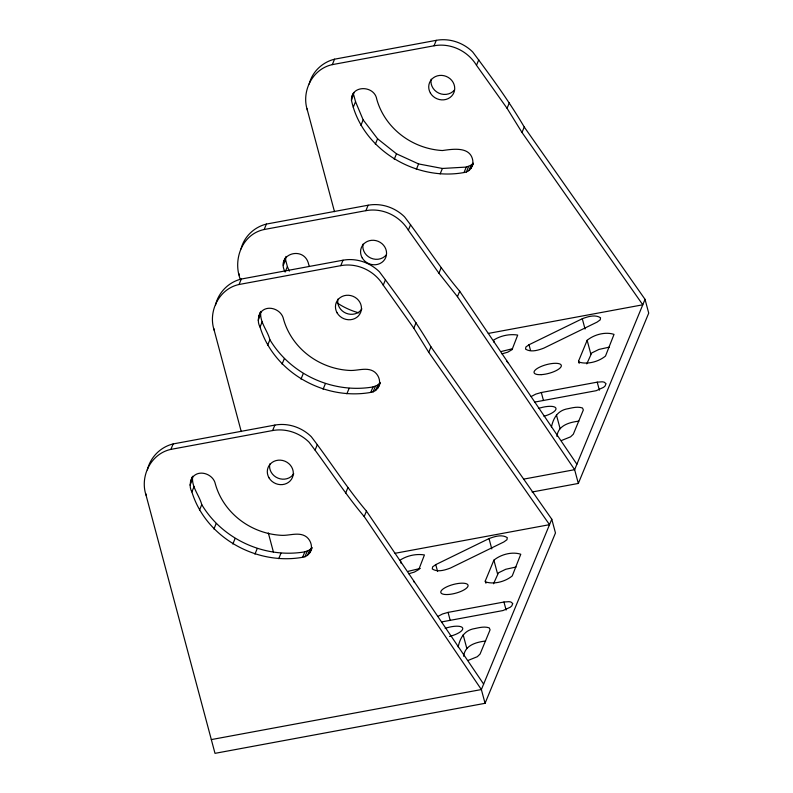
<?xml version="1.0" encoding="UTF-8"?>
<svg xmlns="http://www.w3.org/2000/svg" width="793" height="793" viewBox="0 0 793 793"><rect width="100%" height="100%" fill="white"/><g stroke="black" fill="none" stroke-linecap="round" stroke-linejoin="round"><path stroke-width="1.19" d="M312.164 547.576C310.787 552.106 307.773 556.855 302.599 557.291C256.298 565.538 205.813 537.525 191.886 491.918C189.061 487.021 190.023 481.212 192.6 476.464M309.448 553.375L311.699 547.923L309.696 549.945L304.859 551.839C264.872 558.688 222.595 539.508 201.759 504.635C199.321 495.169 191.024 486.515 192.709 476.276L190.459 481.728M380.313 382.692C378.945 387.222 375.922 391.97 370.747 392.406C324.446 400.653 273.962 372.641 260.035 327.033C257.21 322.136 258.171 316.328 260.748 311.58M377.597 388.491L379.847 383.039L377.845 385.061L373.007 386.954C333.03 393.804 290.744 374.623 269.907 339.751C267.469 330.284 259.172 321.631 260.857 311.391L258.607 316.843M285.966 256.407L285.579 259.807L287.393 266.597L285.143 272.049C275.23 253.849 304.225 245.166 308.616 264.128A68.872 63.351 22.5 0 0 309.31 266.458M351.468 100.364C350.833 84.742 374.455 85.109 376.764 99.244A68.872 63.351 22.5 0 0 442.405 150.541C452.466 149.153 470.14 146.1 472.737 160.196C473.837 165.826 469.882 171.982 464.014 172.537C415.413 181.448 362.034 149.391 351.468 100.364L353.985 92.652M310.816 550.848C312.551 545.931 310.628 540.311 306.683 537.039C299.308 531.34 289.356 535.979 281 535.295A68.872 63.351 22.5 0 1 215.359 483.998C213.277 473.53 197.497 468.524 191.698 478.645M378.965 385.963C380.699 381.046 378.776 375.426 374.831 372.155C367.456 366.455 357.504 371.094 349.148 370.41A68.872 63.351 22.5 0 1 283.507 319.113C281.426 308.646 265.645 303.64 259.846 313.76M147.369 469.892C150.363 457.224 160.483 447.004 173.152 443.931L274.874 425.088C288.047 422.679 301.746 427.338 311.252 436.665C330.066 461.169 346.472 487.477 366.445 511.098L483.631 684.101M215.518 305.008C218.511 292.339 228.632 282.12 241.3 279.047L343.022 260.203C356.196 257.794 369.895 262.453 379.401 271.781C397.58 296.106 415.572 320.679 430.995 346.888L551.779 519.217L555.467 532.975L485.058 703.312L215.002 753.35L146.011 495.07C139.737 476.196 150.967 453.646 170.892 449.383L272.614 430.54C285.797 428.131 299.496 432.79 309.002 442.117C327.816 466.621 344.212 492.919 364.195 516.55L481.371 689.553L485.058 703.312M241.052 248.893C244.075 236.631 254.246 227.085 266.408 224.072L368.13 205.218C381.314 202.82 395.003 207.469 404.509 216.796C423.323 241.3 439.728 267.608 459.702 291.229L576.888 464.232M309.201 84.008C312.224 71.747 322.394 62.201 334.557 59.188L436.279 40.334C449.462 37.935 463.152 42.584 472.658 51.912C490.837 76.237 508.828 100.81 524.252 127.019L645.036 299.348L648.724 313.106L578.325 483.443L532.093 492.007M170.892 449.383L173.152 443.931M241.241 431.57L214.16 330.185C207.885 311.312 219.116 288.761 239.04 284.499L241.3 279.047M240.547 279.979C232.498 260.154 241.796 234.203 264.158 229.514L266.408 224.072M334.497 211.701L307.416 110.316C301.152 91.443 312.373 68.892 332.307 64.63L334.557 59.188M190.062 485.118L192.312 479.666M258.211 320.233L260.461 314.781M283.716 261.859L285.52 257.497M351.864 96.974L353.668 92.612M283.319 265.249L285.579 259.807M191.886 491.918L194.136 486.466M260.035 327.033L262.285 321.581M353.291 107.164L355.542 101.712L353.728 94.922M199.499 510.087L201.759 504.635M267.647 345.203L269.907 339.751M360.914 125.334L363.164 119.892L355.542 101.712M213.922 528.99L216.172 523.539M282.07 364.106L284.32 358.654M375.327 144.237L377.587 138.785L363.164 119.892M272.614 430.54L274.874 425.088M239.04 284.499L340.762 265.655L343.022 260.203M264.158 229.514L365.88 210.67L368.13 205.218M332.307 64.63L434.029 45.786L436.279 40.334M232.825 544.018L235.085 538.566M300.973 379.133L303.233 373.681M394.24 159.264L396.49 153.812L377.587 138.785M254.94 554.138L257.19 548.687M323.088 389.254L325.338 383.802M416.345 169.385L418.595 163.933L442.395 168.463L466.264 167.085L471.101 165.192L473.104 163.17L470.854 168.622M315.089 450.037L317.339 444.586M395.033 553.296L549.529 524.669L428.745 352.34L413.807 328.173L383.237 285.153L385.487 279.701M578.325 483.443L574.638 469.684L457.452 296.681L438.916 273.189L408.345 230.168L410.605 224.716M488.29 333.427L642.786 304.799L522.002 132.471L507.064 108.304L476.494 65.284L478.754 59.832M278.73 558.659L280.99 553.207M346.878 393.774L349.138 388.322M440.145 173.905L442.395 168.463M302.599 557.291L304.859 551.839M370.747 392.406L373.007 386.954M304.948 556.755L307.198 551.304M373.097 391.871L375.347 386.419M464.014 172.537L466.264 167.085M307.446 555.397L309.696 549.945M375.595 390.513L377.845 385.061M466.353 172.002L468.604 166.55M468.851 170.644L471.101 165.192M472.222 166.094L473.124 163.913M345.659 493.058L347.909 487.606M413.807 328.173L416.057 322.721M438.916 273.189L441.166 267.747M507.064 108.304L509.314 102.862M428.745 352.34L430.995 346.888M522.002 132.471L524.252 127.019M364.195 516.55L366.445 511.098M457.452 296.681L459.702 291.229M485.316 580.912L493.89 560.165C500.829 554.436 512.169 551.373 520.773 554.248L512.238 575.926C505.31 581.656 493.96 584.719 485.356 581.844L485.316 580.912L485.931 583.202M458.156 646.939C460.218 637.245 464.916 630.019 474.967 628.532C479.587 627.531 484.612 626.252 489.231 627.868L490.084 629.82L480.052 654.086L477.307 656.713L468.247 660.361M551.413 427.08C553.484 417.376 558.173 410.15 568.234 408.663C572.843 407.661 577.869 406.383 582.488 407.999L583.341 409.951L573.319 434.217L570.563 436.844L561.513 440.492M578.583 361.043L587.147 340.296C594.086 334.567 605.426 331.504 614.03 334.378L605.495 356.057C598.566 361.786 587.216 364.849 578.622 361.975L578.583 361.043L579.197 363.333M463.657 656.287C464.797 645.086 476.434 642.142 485.623 641.002M493.514 583.757L498.46 572.824L505.716 569.285L516.084 567.005M586.78 363.888L591.717 352.954L598.973 349.416L609.351 347.136M556.924 436.418C558.054 425.217 569.691 422.272 578.88 421.133M551.779 519.217L481.371 689.553L211.315 739.591M645.036 299.348L574.638 469.684L523.539 479.15M531.221 396.51L535.79 394.111L541.322 392.515L597.228 382.157L602.254 381.8L604.137 382.127L606.021 383.673L605.039 386.052L603.523 387.361L596.227 390.691L534.849 402.061M437.964 616.379L442.524 613.98L448.065 612.384L503.961 602.026L508.997 601.669L510.88 601.996L512.764 603.542L511.782 605.921L510.266 607.23L502.96 610.56L441.592 621.93M529.01 344.757L525.868 346.997L525.541 349.098C530.904 352.617 538.249 350.238 543.8 348.137L597.07 322.117L600.212 319.866L600.539 317.775C595.176 314.246 587.831 316.625 582.29 318.727L529.01 344.757L530.547 350.486M435.754 564.626L432.611 566.866L432.284 568.968C437.647 572.487 444.992 570.108 450.533 568.006L503.813 541.976L506.955 539.736L507.282 537.644C501.919 534.115 494.574 536.494 489.023 538.596L435.754 564.626L437.597 571.505M501.553 351.428L512.526 348.732M408.286 571.297L420.31 568.432M501.999 353.876L507.728 352.181L512.05 349.663L517.7 335.082C509.701 333.724 500.284 335.697 493.533 340.187L494.148 342.487M408.742 573.745L414.461 572.05L418.793 569.533L424.433 554.951C416.444 553.583 407.027 555.566 400.277 560.056L401.199 563.496M307.169 108.849L307.416 110.316M239.02 273.734L239.268 275.201M213.912 328.718L214.16 330.185M145.763 493.603L146.011 495.07M434.029 45.786C450.563 42.663 467.87 50.99 476.494 65.284M365.88 210.67C382.404 207.548 399.722 215.874 408.345 230.168M340.762 265.655C357.296 262.533 374.613 270.859 383.237 285.153M396.49 153.812L418.595 163.933M506.856 361.142L507.718 362.698M413.599 581.011L414.452 582.568M287.393 266.597L289.296 271.147M582.29 318.727L585.056 329.045M587.147 340.296L590.835 354.055M597.228 382.157L599.379 390.186M556.428 414.947L560.116 428.706M541.322 392.515L543.473 400.544M489.023 538.596L491.789 548.915M493.89 560.165L497.578 573.924M503.961 602.026L506.112 610.055M463.162 634.816L466.849 648.565M448.065 612.384L450.216 620.413M268.321 532.955L273.416 552.047M361.905 308.913A13.154 12.103 22.5 0 1 346.125 313.255A13.154 12.103 22.5 0 1 337.927 299.08M445.151 628.353A14.096 4.52 -15 0 1 462.577 627.907A14.096 4.52 -15 0 1 449.492 636.442M293.747 473.798A13.154 12.103 22.5 0 1 277.976 478.139A13.154 12.103 22.5 0 1 269.779 463.964M454.538 89.906A13.154 12.103 22.5 0 1 438.856 93.158A13.154 12.103 22.5 0 1 431.184 79.211M538.407 408.484A14.096 4.52 -15 0 1 555.724 407.87A14.096 4.52 -15 0 1 543.939 416.256M386.389 254.791A13.154 12.103 22.5 0 1 370.708 258.042A13.154 12.103 22.5 0 1 363.035 244.095M358.932 312.898A68.872 63.351 22.5 0 1 337.213 302.956M447.956 594.512A14.096 4.52 -15 0 0 468.088 585.462A14.096 4.52 -15 0 0 447.242 586.612A14.096 4.52 -15 0 0 447.956 594.512M337.114 312.878A13.154 12.103 22.5 0 0 359.645 314.365A13.154 12.103 22.5 0 0 348.603 295.274A13.154 12.103 22.5 0 0 337.114 312.878M268.966 477.763A13.154 12.103 22.5 0 0 291.497 479.25A13.154 12.103 22.5 0 0 280.454 460.158A13.154 12.103 22.5 0 0 268.966 477.763M541.213 374.643A14.096 4.52 -15 0 0 561.345 365.593A14.096 4.52 -15 0 0 540.499 366.743A14.096 4.52 -15 0 0 541.213 374.643M430.381 93.009A13.154 12.103 22.5 0 0 452.902 94.496A13.154 12.103 22.5 0 0 441.86 75.404A13.154 12.103 22.5 0 0 430.381 93.009M362.223 257.894A13.154 12.103 22.5 0 0 384.754 259.38A13.154 12.103 22.5 0 0 373.711 240.289A13.154 12.103 22.5 0 0 362.223 257.894"/></g></svg>
